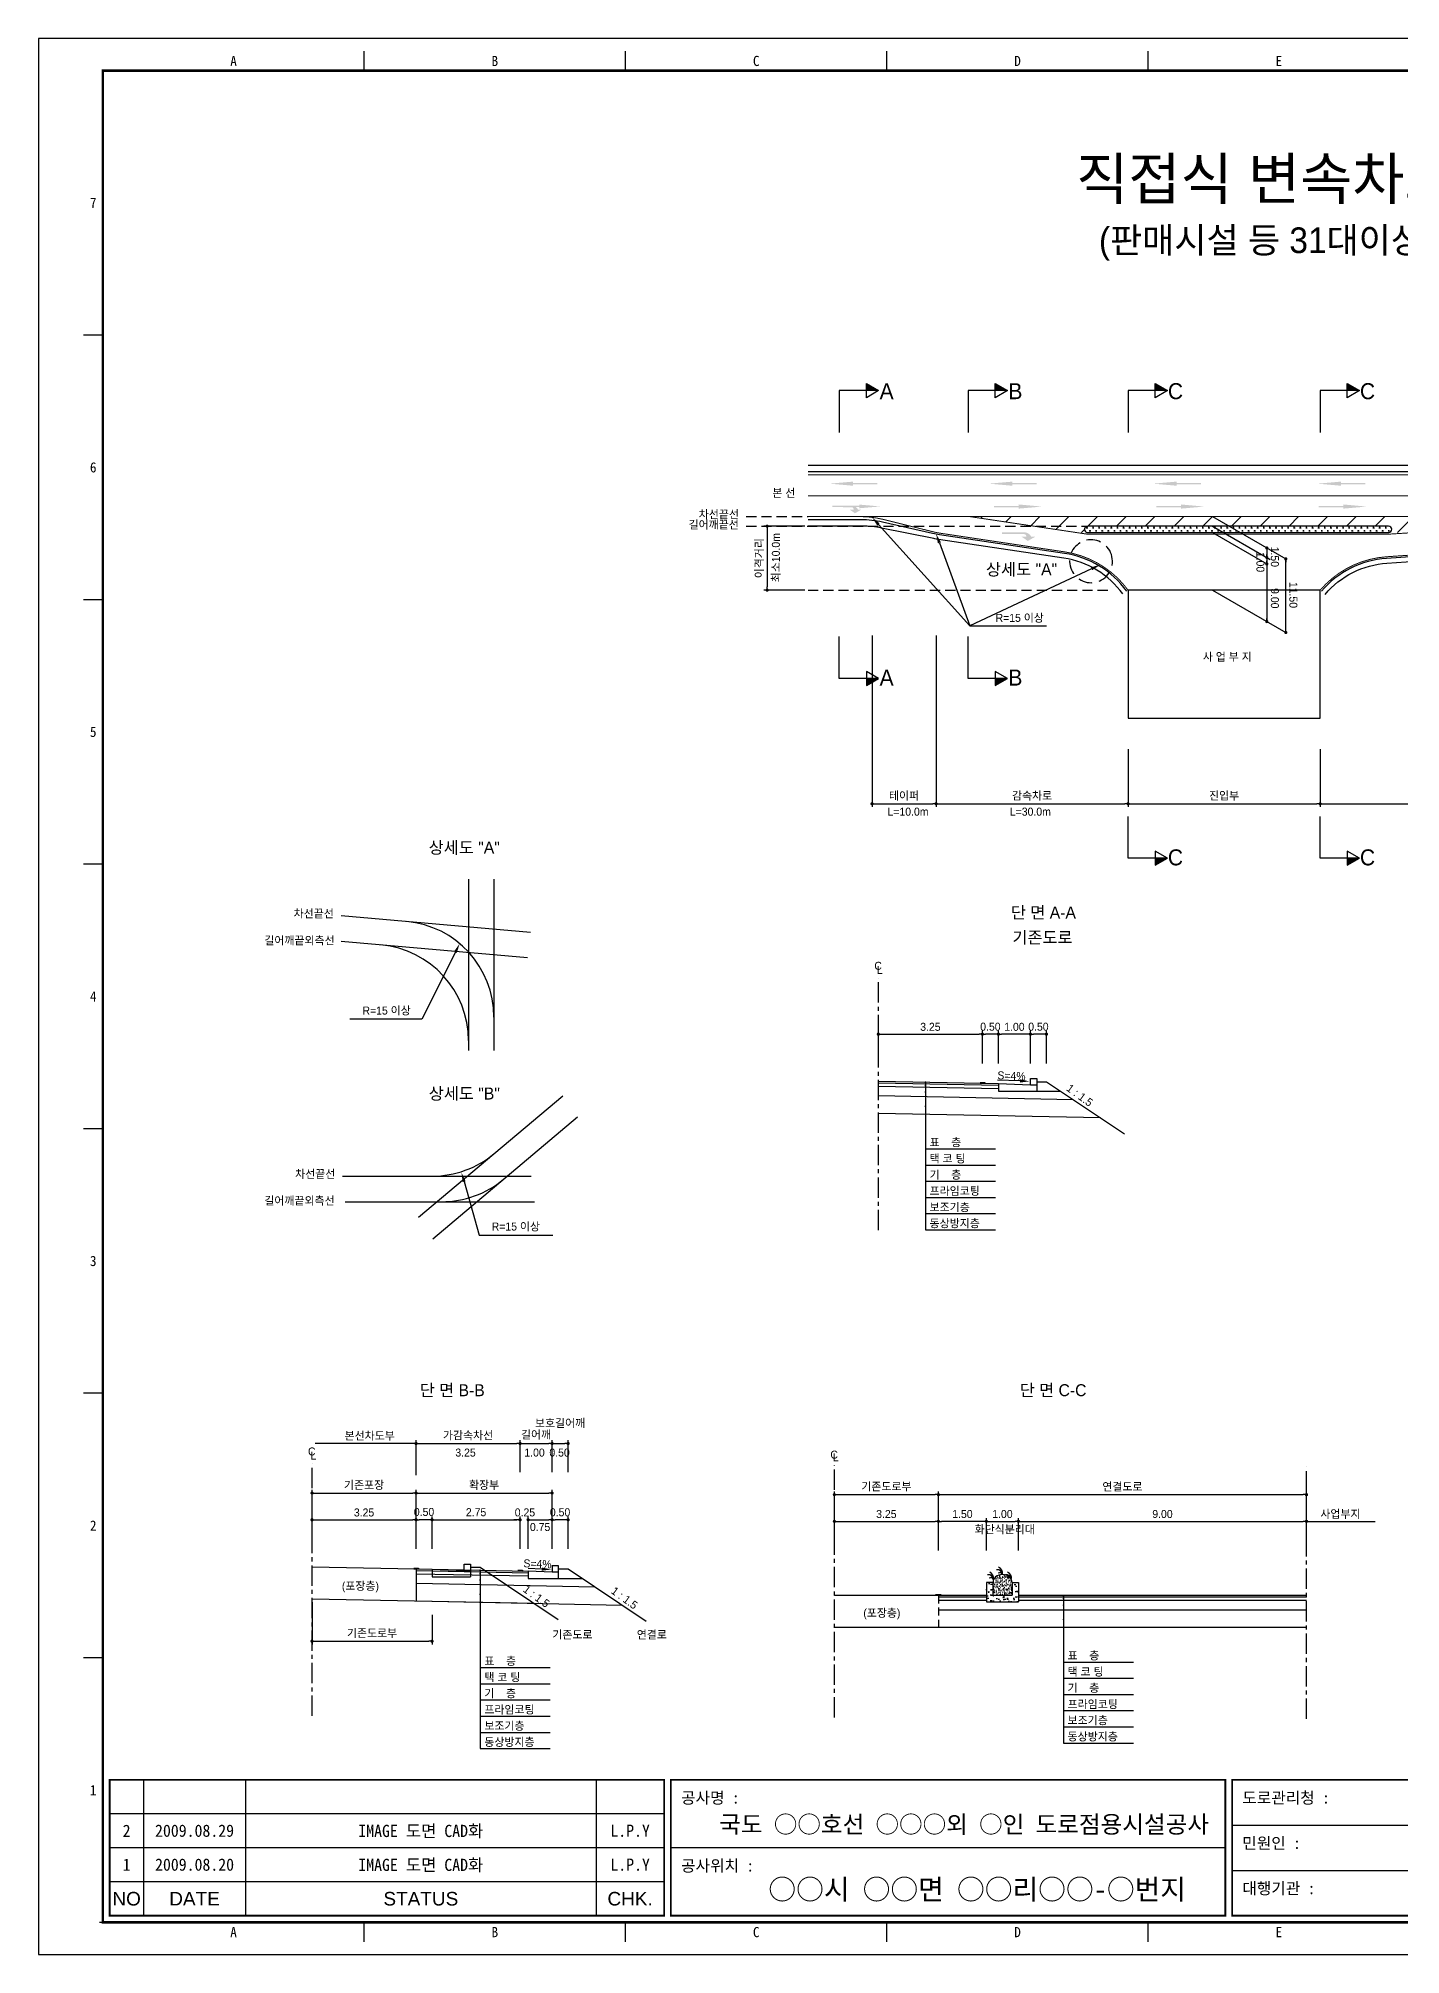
# Model space of a CAD drawing. Header units: millimetres. Extents: x 436 to 860, y 5 to 304.
# Drawn here: x 436.3 to 649.1, y 4.8 to 304.2 of the extents above; entities that cross this region are included whole.
import ezdxf
from ezdxf.enums import TextEntityAlignment as Align

# ---------------------------------------------------------------- set-up
doc = ezdxf.new("R2010")
doc.units = ezdxf.units.MM
doc.linetypes.add('CENTER', pattern=[50.8, 31.75, -6.35, 6.35, -6.35])
doc.linetypes.add('HIDDEN', pattern=[9.525, 6.35, -3.175])
for name, color, linetype in [('CC-GSTR-0004', 4, 'Continuous'), ('CM-LANE-0030', 30, 'Continuous'), ('CZ-DIMT-0002', 7, 'Continuous'), ('CZ-EXST-0002', 1, 'Continuous'), ('CZ-LIN1-0007', 7, 'Continuous'), ('CZ-LIN2-0003', 3, 'Continuous'), ('CZ-LINE-0001', 7, 'Continuous'), ('CZ-TEXT-BOX0', 7, 'Continuous'), ('TITLE', 7, 'Continuous')]:
    doc.layers.add(name, color=color, linetype=linetype)
doc.styles.add('견고딕', font='arial.ttf')
doc.styles.add('돋움', font='')
doc.styles.add('돋음체', font='')
doc.styles.get('돋움').set_extended_font_data('Dotum')
doc.styles.get('돋음체').set_extended_font_data('DotumChe')

# ---------------------------------------------------------------- blocks, each defined once
blk = doc.blocks.new('_Dot')
at = {"color": 0, "linetype": 'ByBlock', "lineweight": -2}
blk.add_line((-0.5, 0), (-1, 0), dxfattribs=at)
at = {"color": 0, "linetype": 'ByBlock', "const_width": 0.5}
blk.add_lwpolyline([(-0.25, 0, 1), (0.25, 0, 1)], format="xyb", close=True, dxfattribs=at)

msp = doc.modelspace()

# ---------------------------------------------------------------- hatches: boundary and pattern name
at = {"layer": 'CM-LANE-0030'}
h = msp.add_hatch(dxfattribs=at)
h.set_pattern_fill('ANSI31', color=256, style=0)
h.set_pattern_definition([(45, (433.7707, -1.3313), (-2.245064, 2.245064), [])])
h.paths.add_polyline_path([(654.46, 226.99), (690.57, 229.49), (581.76, 229.49), (597.12, 227.19, -0.015132), (598.2, 226.99), (600.15, 226.99, 0.001024), (600.07, 227.01, -0.857281), (600.22, 227.99), (647.21, 227.99, -0.966023), (647.24, 226.99), (647.22, 226.99)])
at = {"layer": 'CZ-EXST-0002'}
h = msp.add_hatch(dxfattribs=at)
h.set_pattern_fill('AR-CONC', color=256, scale=0.01, style=0)
h.set_pattern_definition([(50, (-523.7289, 3543.8155), (1.8218467, -0.15939086), [0.1905, -2.0955]), (355, (-523.7289, 3543.8155), (-0.3524283, 1.9105664), [0.1524, -1.6764]), (100.451, (-523.577, 3543.8022), (1.469425, 1.7511669), [0.1619, -1.7809]), (46.1842, (-523.729, 3544.3235), (2.7107904, -0.4204233), [0.28575, -3.14325]), (96.6356, (-523.503, 3544.2884), (2.3740423, 2.4742556), [0.24285, -2.67135]), (351.184, (-523.729, 3544.3235), (2.374046, 2.4742512), [0.2286, -2.5146]), (21, (-523.4749, 3544.1965), (1.5161488, -1.0226552), [0.1905, -2.0955]), (326, (-523.4749, 3544.1965), (0.6180203, 1.8418797), [0.1524, -1.6764]), (71.4514, (-523.3485, 3544.1113), (2.1341649, 0.8192286), [0.1619, -1.7809]), (37.5, (-523.7289, 3543.8155), (0.03088603, 0.84555039), [0, -1.65608, 0, -1.7018, 0, -1.68275]), (7.5, (-523.7289, 3543.8155), (0.66819663, 1.00180575), [0, -0.97028, 0, -1.61798, 0, -0.64135]), (327.5, (-524.2953, 3543.8155), (1.35590595, -0.05728744), [0, -0.635, 0, -1.9812, 0, -2.6289]), (317.5, (-524.5493, 3543.8155), (1.4812918, 0.2542649), [0, -0.8255, 0, -1.31572, 0, -1.8669])])
h.paths.add_polyline_path([(589.39, 59.97), (589.39, 62.97), (588.39, 62.97), (588.39, 60.97), (585.39, 60.97), (585.39, 62.97), (584.39, 62.97), (584.39, 59.97)])
h = msp.add_hatch(dxfattribs=at)
h.set_pattern_fill('AR-SAND', color=256, scale=0.01, style=0)
h.set_pattern_definition([(37.5, (-523.7289, 3543.81547), (-0.016000313, 0.489413237), [0, -0.38608, 0, -0.4318, 0, -0.41275]), (7.5, (-523.7289, 3543.8155), (0.44952328, 0.7168251), [0, -0.20828, 0, -0.34798, 0, -0.13335]), (327.5, (-524.0413, 3543.81547), (0.79099237, 0.001437185), [0, -0.127, 0, -0.4572, 0, -0.5969]), (317.5, (-524.0413, 3543.8155), (0.76355645, 0.22292932), [0, -0.0635, 0, -0.29972, 0, -0.3429])])
edge = h.paths.add_edge_path()
edge.add_ellipse((586.89, 62.97), major_axis=(-1.5, 0), ratio=0.829212, start_angle=180, end_angle=360)
edge.add_line((585.39, 62.97), (585.39, 60.97))
edge.add_line((585.39, 60.97), (588.39, 60.97))
edge.add_line((588.39, 60.97), (588.39, 62.97))
at = {"layer": 'CZ-LIN1-0007'}
for points in [[(563.54, 234.95), (563.54, 234.74), (567.36, 234.74), (567.36, 234.52), (563.54, 234.52), (563.54, 234.31), (559.89, 234.63)], [(588.43, 234.95), (588.43, 234.74), (592.26, 234.74), (592.26, 234.52), (588.43, 234.52), (588.43, 234.31), (584.78, 234.63)], [(614.09, 234.95), (614.09, 234.74), (617.92, 234.74), (617.92, 234.52), (614.09, 234.52), (614.09, 234.31), (610.44, 234.63)], [(639.76, 234.95), (639.76, 234.74), (643.59, 234.74), (643.59, 234.52), (639.76, 234.52), (639.76, 234.31), (636.11, 234.63)], [(563.42, 231.19, -0.267976), (564.33, 230.59), (564.88, 230.59), (563.85, 230.01), (563.02, 230.58), (563.63, 230.58, 0.504994), (563.35, 230.95), (560.3, 230.97), (560.3, 231.21)], [(564.55, 231.36), (564.55, 231.17), (561.12, 231.17), (561.12, 230.98), (564.55, 230.98), (564.55, 230.79), (567.82, 231.07)], [(589.41, 231.38), (589.41, 231.16), (585.59, 231.16), (585.59, 230.95), (589.41, 230.95), (589.41, 230.73), (593.07, 231.05)], [(614.77, 231.38), (614.77, 231.16), (610.94, 231.16), (610.94, 230.95), (614.77, 230.95), (614.77, 230.73), (618.42, 231.05)], [(640.12, 231.38), (640.12, 231.16), (636.3, 231.16), (636.3, 230.95), (640.12, 230.95), (640.12, 230.73), (643.77, 231.05)], [(590.36, 227.03, -0.267976), (591.39, 226.34), (592.02, 226.34), (590.85, 225.68), (589.91, 226.33), (590.6, 226.34, 0.504994), (590.29, 226.75), (586.83, 226.77), (586.83, 227.05)], [(584.14, 140.95), (584.14, 141.07), (583.39, 141.09), (583.39, 140.96)], [(495.67, 65.08), (495.67, 65.21), (494.92, 65.22), (494.92, 65.1)], [(511.92, 64.76), (511.92, 64.88), (511.17, 64.9), (511.17, 64.77)], [(577.26, 60.97), (577.26, 61.09), (576.51, 61.09), (576.51, 60.97)]]:
    msp.add_hatch(color=256, dxfattribs=at).paths.add_polyline_path(points)
at = {"layer": 'CZ-LIN2-0003'}
h = msp.add_hatch(dxfattribs=at)
h.set_pattern_fill('CROSS', color=256, scale=0.075, style=0)
h.set_pattern_definition([(0, (433.77067, -1.3313), (0.47625, 0.47625), [0.238125, -0.714375]), (90, (433.88973, -1.45034), (-0.47625, 0.47625), [0.238125, -0.714375])])
h.paths.add_polyline_path([(600.22, 227.99, 1), (600.22, 226.99), (647.21, 226.99, 1), (647.21, 227.99)])
at = {"layer": 'CZ-LINE-0001'}
for points in [[(565.64, 250.26), (565.64, 249.16), (567.55, 249.16)], [(585.76, 250.26), (585.76, 249.16), (587.66, 249.16)], [(610.76, 250.26), (610.76, 249.16), (612.66, 249.16)], [(640.76, 250.26), (640.76, 249.16), (642.66, 249.16)], [(567.55, 204.21), (565.64, 204.21), (565.64, 203.11)], [(587.66, 204.21), (585.76, 204.21), (585.76, 203.11)], [(612.66, 176.12), (610.76, 176.12), (610.76, 175.02)], [(642.66, 176.12), (640.76, 176.12), (640.76, 175.02)]]:
    msp.add_hatch(color=256, dxfattribs=at).paths.add_polyline_path(points)

# ---------------------------------------------------------------- linework, layer by layer
at = {"color": 0, "linetype": 'ByBlock', "lineweight": -2}
for p, q in [((628.19, 224.34), (628.19, 224.09)), ((628.19, 223.34), (628.19, 223.59)), ((628.19, 222.84), (628.19, 222.59)), ((628.19, 222.34), (628.19, 222.59)), ((631.15, 222.63), (631.15, 222.38)), ((628.19, 213.34), (628.19, 213.59)), ((631.15, 211.63), (631.15, 211.88)), ((495.04, 84.68), (494.79, 84.68)), ((634.64, 72.52), (634.89, 72.52))]:
    msp.add_line(p, q, dxfattribs=at)
at = {"color": 0, "linetype": 'ByBlock', "const_width": 0.25}
for points in [[(628.19, 224.46, 1), (628.19, 224.71, 1)], [(628.19, 223.21, 1), (628.19, 222.96, 1)], [(628.19, 222.96, 1), (628.19, 223.21, 1)], [(628.19, 222.21, 1), (628.19, 221.96, 1)], [(631.15, 222.75, 1), (631.15, 223, 1)], [(628.19, 213.21, 1), (628.19, 212.96, 1)], [(631.15, 211.5, 1), (631.15, 211.25, 1)], [(495.17, 84.68, 1), (495.42, 84.68, 1)], [(634.51, 72.52, 1), (634.26, 72.52, 1)]]:
    msp.add_lwpolyline(points, format="xyb", close=True, dxfattribs=at)
at = {"layer": 'CC-GSTR-0004'}
for p, q in [((586.26, 140.9), (591.26, 140.7)), ((586.26, 140.9), (586.26, 139.7)), ((591.26, 141.7), (592.26, 141.7)), ((591.26, 140.7), (591.26, 141.7)), ((592.26, 141.7), (592.26, 139.7)), ((586.26, 139.7), (592.26, 139.7)), ((591.26, 140.7), (592.26, 140.7))]:
    msp.add_line(p, q, dxfattribs=at)
for points in [[(731.52, 237.49), (556.52, 237.49)], [(731.52, 236.49), (556.52, 236.49)], [(517.54, 64.59), (516.54, 64.59), (512.79, 64.74), (512.79, 63.59), (517.54, 63.59), (517.54, 65.59), (516.54, 65.59), (516.54, 64.59)]]:
    msp.add_lwpolyline(points, dxfattribs=at)
for points in [[(606.32, 217.84, 0.200301), (596.6, 223.73), (577.06, 226.66), (577.06, 226.66, -0.018175), (575.99, 226.86), (575.99, 226.86), (568.15, 228.62), (568.15, 228.62, 0.055452), (564.85, 228.99), (564.85, 228.99), (556.52, 228.99)], [(605.71, 217.4, 0.200301), (596.49, 222.99), (576.89, 225.93, -0.012396), (576.16, 226.05), (567.98, 227.7, 0.049659), (565.03, 227.99), (556.52, 227.99)], [(731.52, 228.99), (722.36, 228.99, 0.028022), (720.68, 228.9), (720.68, 228.9), (701.84, 226.78), (701.84, 226.78, -0.010735), (701.2, 226.72), (701.2, 226.72), (646.9, 222.96, 0.201252), (636.71, 217.83)], [(637.28, 217.34, -0.201252), (646.96, 222.21), (701.29, 225.97, 0.007667), (701.75, 226.01), (720.78, 227.92, -0.024952), (722.27, 227.99), (731.52, 227.99)]]:
    msp.add_lwpolyline(points, format="xyb", dxfattribs=at)
at = {"layer": 'CM-LANE-0030', "const_width": 0.15}
msp.add_lwpolyline([(731.52, 232.74), (556.52, 232.74)], dxfattribs=at)
msp.add_lwpolyline([(647.22, 226.74), (600.15, 226.74, -0.06063), (600.15, 226.74), (581.76, 229.49), (690.57, 229.49)], format="xyb", close=True, dxfattribs=at)
at = {"layer": 'CZ-EXST-0002'}
for p, q in [((503.48, 172.87), (503.48, 146.09)), ((507.46, 172.87), (507.46, 146.09)), ((513.17, 164.51), (483.58, 167.14)), ((512.68, 160.53), (483.58, 163.12)), ((495.69, 120.03), (518.24, 139.02)), ((497.9, 116.66), (520.5, 135.69)), ((483.81, 126.45), (513.29, 126.45)), ((484.23, 122.45), (513.77, 122.45)), ((479.04, 65.42), (497.79, 65.04)), ((497.79, 65.04), (497.79, 63.84)), ((497.79, 65.04), (502.79, 64.84)), ((497.79, 63.84), (503.79, 63.84)), ((502.79, 64.84), (502.79, 65.84)), ((502.79, 65.84), (503.79, 65.84)), ((502.79, 64.84), (503.79, 64.84)), ((503.79, 65.84), (503.79, 63.84)), ((503.79, 65.34), (505.29, 65.34)), ((505.29, 65.34), (517.5, 57.2)), ((479.04, 60.42), (513.72, 59.72)), ((560.64, 60.97), (576.89, 60.97)), ((560.64, 55.97), (576.89, 55.97))]:
    msp.add_line(p, q, dxfattribs=at)
at = {"layer": 'CZ-LIN1-0007'}
for p, q in [((583.39, 141.09), (584.14, 141.07)), ((583.39, 140.96), (584.14, 140.95)), ((584.14, 141.07), (584.14, 140.95)), ((494.92, 65.22), (495.67, 65.21)), ((494.92, 65.1), (495.67, 65.08)), ((495.67, 65.21), (495.67, 65.08)), ((511.17, 64.9), (511.92, 64.88)), ((511.17, 64.77), (511.92, 64.76)), ((511.92, 64.88), (511.92, 64.76)), ((576.51, 61.09), (577.26, 61.09)), ((576.51, 60.97), (576.51, 61.09)), ((577.26, 60.97), (576.51, 60.97)), ((577.26, 61.09), (577.26, 60.97))]:
    msp.add_line(p, q, dxfattribs=at)
at = {"layer": 'CZ-LIN1-0007', "const_width": 0.15}
msp.add_lwpolyline([(731.52, 235.99), (556.52, 235.99)], dxfattribs=at)
for points in [[(606.52, 217.99, 0.200301), (596.64, 223.97), (577.23, 226.88), (577.23, 226.88, -0.024027), (575.82, 227.17), (575.82, 227.17), (568.31, 229.04), (568.31, 229.04, 0.061321), (564.67, 229.49), (564.67, 229.49), (556.52, 229.49)], [(731.52, 229.49), (722.45, 229.49), (722.45, 229.49, 0.031099), (720.59, 229.38), (701.93, 227.04), (701.93, 227.04, -0.01381), (701.11, 226.96), (701.11, 226.96), (646.89, 223.21, 0.201252), (636.52, 217.99)]]:
    msp.add_lwpolyline(points, format="xyb", dxfattribs=at)
at = {"layer": 'CZ-LIN1-0007', "linetype": 'HIDDEN', "const_width": 0.15}
msp.add_lwpolyline([(564.67, 229.49), (581.76, 229.49)], dxfattribs=at)
at = {"layer": 'CZ-LIN2-0003'}
for p, q in [((567.51, 141.28), (586.26, 140.9)), ((567.51, 141.03), (586.26, 140.65)), ((592.26, 141.2), (593.76, 141.2)), ((593.76, 141.2), (605.96, 133.07)), ((567.51, 140.53), (586.26, 140.15)), ((567.51, 139.03), (597.94, 138.42)), ((592.26, 139.7), (596.01, 139.7)), ((567.51, 136.28), (602.19, 135.59)), ((495.29, 65.09), (512.79, 64.74)), ((495.29, 65.09), (495.29, 60.09)), ((495.29, 64.84), (512.79, 64.49)), ((495.29, 64.34), (512.79, 63.99)), ((517.54, 65.09), (519.04, 65.09)), ((517.54, 63.59), (521.29, 63.59)), ((519.04, 65.09), (531.25, 56.95)), ((584.39, 62.97), (584.39, 59.97)), ((585.39, 62.97), (584.39, 62.97)), ((585.39, 62.97), (585.39, 60.97)), ((588.39, 62.97), (589.39, 62.97)), ((588.39, 62.97), (588.39, 60.97)), ((589.39, 62.97), (589.39, 59.97)), ((495.29, 62.84), (523.26, 62.28)), ((495.29, 60.09), (527.51, 59.45)), ((576.89, 60.97), (584.39, 60.97)), ((576.89, 60.72), (584.39, 60.72)), ((576.89, 60.22), (584.39, 60.22)), ((584.39, 59.97), (589.39, 59.97)), ((585.39, 60.97), (588.39, 60.97)), ((589.39, 60.97), (634.39, 60.97)), ((589.39, 60.72), (634.39, 60.72)), ((589.39, 60.22), (634.39, 60.22)), ((576.89, 58.72), (634.39, 58.72)), ((576.89, 55.97), (634.39, 55.97))]:
    msp.add_line(p, q, dxfattribs=at)
msp.add_lwpolyline([(647.21, 227.99), (600.22, 227.99, 0.857281), (600.07, 227.01, -0.001024), (600.15, 226.99), (647.22, 226.99), (647.24, 226.99, 0.966023)], format="xyb", close=True, dxfattribs=at)
msp.add_lwpolyline([(636.52, 217.99), (606.52, 217.99), (606.52, 197.99), (636.52, 197.99)], close=True, dxfattribs=at)
for centre, radius, start, end in [((492.46, 151.29), 15, 0, 84.9204), ((488.48, 147.63), 15, 0, 84.9204), ((497.84, 141.45), 15, 270, 310.097), ((499.3, 137.45), 15, 270, 310.097), ((584.62, 63.31), 0.88, 7.8639, 92.7752), ((585.08, 63.28), 0.44, 19.771, 124.0366), ((584.52, 63.65), 1, 347.1802, 67.3267), ((586.02, 64.09), 0.88, 7.8639, 92.7752), ((586.48, 64.06), 0.44, 19.771, 124.0366), ((585.91, 64.44), 1, 347.1802, 67.3267), ((587.41, 63.31), 0.88, 7.8639, 92.7752), ((587.87, 63.28), 0.44, 19.771, 124.0366), ((587.3, 63.65), 1, 347.1802, 67.3267)]:
    msp.add_arc(centre, radius, start, end, dxfattribs=at)
msp.add_ellipse((586.89, 62.97), major_axis=(-1.5, 0), ratio=0.829212, start_param=3.141593, end_param=6.283185, dxfattribs=at)
at = {"layer": 'CZ-LINE-0001'}
for p, q in [((567.55, 249.16), (561.4, 249.16)), ((561.4, 249.16), (561.4, 242.62)), ((565.64, 248.06), (565.64, 250.26)), ((565.64, 250.26), (567.55, 249.16)), ((567.55, 249.16), (565.64, 248.06)), ((587.66, 249.16), (581.52, 249.16)), ((581.52, 249.16), (581.52, 242.62)), ((585.76, 248.06), (585.76, 250.26)), ((585.76, 250.26), (587.66, 249.16)), ((587.66, 249.16), (585.76, 248.06)), ((612.66, 249.16), (606.52, 249.16)), ((606.52, 249.16), (606.52, 242.62)), ((610.76, 248.06), (610.76, 250.26)), ((610.76, 250.26), (612.66, 249.16)), ((612.66, 249.16), (610.76, 248.06)), ((642.66, 249.16), (636.52, 249.16)), ((636.52, 249.16), (636.52, 242.62)), ((640.76, 248.06), (640.76, 250.26)), ((640.76, 250.26), (642.66, 249.16)), ((642.66, 249.16), (640.76, 248.06)), ((556.02, 227.99), (549.64, 227.99)), ((619.69, 229.49), (631.15, 222.88)), ((619.69, 227.99), (628.69, 222.8)), ((550.14, 227.49), (550.14, 218.49)), ((619.69, 226.99), (628.19, 222.09)), ((628.19, 224.59), (628.19, 213.09)), ((631.15, 211.38), (631.15, 222.88)), ((556.02, 217.99), (549.64, 217.99)), ((619.69, 217.99), (631.15, 211.38)), ((561.4, 204.21), (561.4, 210.75)), ((566.52, 210.89), (566.52, 184.12)), ((576.52, 210.89), (576.52, 184.12)), ((576.52, 210.89), (576.52, 184.12)), ((581.52, 204.21), (581.52, 210.75)), ((581.81, 212.42), (593.75, 212.42)), ((567.55, 204.21), (561.4, 204.21)), ((567.55, 204.21), (565.64, 205.31)), ((565.64, 205.31), (565.64, 203.11)), ((565.64, 203.11), (567.55, 204.21)), ((587.66, 204.21), (581.52, 204.21)), ((587.66, 204.21), (585.76, 205.31)), ((585.76, 205.31), (585.76, 203.11)), ((585.76, 203.11), (587.66, 204.21)), ((606.52, 193.17), (606.52, 184.12)), ((606.52, 193.17), (606.52, 184.12)), ((636.52, 193.17), (636.52, 184.12)), ((636.52, 193.17), (636.52, 184.12)), ((567.02, 184.62), (576.02, 184.62)), ((577.02, 184.62), (606.02, 184.62)), ((606.52, 176.12), (606.52, 182.66)), ((607.02, 184.62), (636.02, 184.62)), ((636.52, 176.12), (636.52, 182.66)), ((637.02, 184.62), (701.02, 184.62)), ((612.66, 176.12), (610.76, 177.22)), ((610.76, 177.22), (610.76, 175.02)), ((642.66, 176.12), (640.76, 177.22)), ((640.76, 177.22), (640.76, 175.02)), ((612.66, 176.12), (606.52, 176.12)), ((610.76, 175.02), (612.66, 176.12)), ((642.66, 176.12), (636.52, 176.12)), ((640.76, 175.02), (642.66, 176.12)), ((567.51, 144.07), (567.51, 149.13)), ((568.01, 148.63), (583.26, 148.63)), ((583.76, 144.07), (583.76, 149.13)), ((583.76, 144.07), (583.76, 149.13)), ((585.76, 148.63), (584.26, 148.63)), ((586.26, 144.07), (586.26, 149.13)), ((586.26, 144.07), (586.26, 149.13)), ((590.76, 148.63), (586.76, 148.63)), ((591.26, 146.52), (591.26, 149.13)), ((591.26, 144.07), (591.26, 149.13)), ((593.26, 148.63), (591.76, 148.63)), ((593.76, 144.07), (593.76, 149.13)), ((574.86, 141.14), (574.86, 118.06)), ((574.86, 130.72), (585.8, 130.72)), ((574.86, 128.18), (585.8, 128.18)), ((574.86, 125.65), (585.8, 125.65)), ((574.86, 123.12), (585.8, 123.12)), ((574.86, 120.59), (585.8, 120.59)), ((574.86, 118.06), (585.8, 118.06)), ((495.29, 84.68), (479.54, 84.68)), ((495.29, 79.71), (495.29, 85.18)), ((495.29, 80.21), (495.29, 85.18)), ((495.79, 84.68), (511.04, 84.68)), ((511.54, 80.21), (511.54, 85.18)), ((511.54, 80.21), (511.54, 85.18)), ((512.04, 84.68), (516.04, 84.68)), ((516.54, 80.21), (516.54, 85.18)), ((516.54, 80.21), (516.54, 85.18)), ((517.04, 84.68), (518.54, 84.68)), ((519.04, 80.21), (519.04, 85.18)), ((479.04, 73.26), (479.04, 77.44)), ((479.54, 76.94), (494.79, 76.94)), ((495.29, 73.26), (495.29, 77.44)), ((495.29, 73.26), (495.29, 77.44)), ((495.79, 76.94), (516.04, 76.94)), ((516.54, 73.26), (516.54, 77.44)), ((560.64, 73.02), (560.64, 77.19)), ((561.14, 76.69), (576.39, 76.69)), ((576.89, 73.02), (576.89, 77.19)), ((576.89, 73.02), (576.89, 77.19)), ((577.39, 76.69), (633.89, 76.69)), ((634.39, 73.02), (634.39, 77.19)), ((479.04, 68.21), (479.04, 73.26)), ((479.54, 72.76), (494.79, 72.76)), ((495.29, 68.21), (495.29, 73.26)), ((495.29, 68.21), (495.29, 73.26)), ((497.29, 72.76), (495.79, 72.76)), ((497.79, 68.21), (497.79, 73.26)), ((497.79, 68.21), (497.79, 73.26)), ((498.29, 72.76), (511.04, 72.76)), ((511.04, 72.76), (510.54, 72.76)), ((511.54, 68.21), (511.54, 73.26)), ((511.54, 68.21), (511.54, 73.26)), ((512.79, 68.21), (512.79, 73.26)), ((512.79, 68.21), (512.79, 73.26)), ((513.29, 72.76), (516.04, 72.76)), ((513.29, 72.76), (513.79, 72.76)), ((516.54, 68.21), (516.54, 73.26)), ((516.54, 70.65), (516.54, 73.26)), ((518.54, 72.76), (517.04, 72.76)), ((519.04, 68.21), (519.04, 73.26)), ((560.64, 67.97), (560.64, 73.02)), ((561.14, 72.52), (576.39, 72.52)), ((576.89, 67.97), (576.89, 73.02)), ((576.89, 67.97), (576.89, 73.02)), ((583.89, 72.52), (577.39, 72.52)), ((584.39, 67.97), (584.39, 73.02)), ((584.39, 67.97), (584.39, 73.02)), ((584.89, 72.52), (588.89, 72.52)), ((589.39, 67.97), (589.39, 73.02)), ((589.39, 67.97), (589.39, 73.02)), ((589.89, 72.52), (633.89, 72.52)), ((634.39, 67.97), (634.39, 73.02)), ((634.39, 67.97), (634.39, 73.02)), ((634.89, 72.52), (645.11, 72.52)), ((505.31, 64.89), (505.31, 37.03)), ((479.04, 59.92), (479.04, 53.3)), ((596.42, 60.97), (596.42, 37.89)), ((497.79, 57.91), (497.79, 53.3)), ((479.54, 53.8), (497.29, 53.8)), ((505.31, 49.69), (516.24, 49.69)), ((596.42, 50.54), (607.36, 50.54)), ((596.42, 48.01), (607.36, 48.01)), ((505.31, 47.16), (516.24, 47.16)), ((596.42, 45.48), (607.36, 45.48)), ((505.31, 44.63), (516.24, 44.63)), ((505.31, 42.09), (516.24, 42.09)), ((596.42, 42.95), (607.36, 42.95)), ((505.31, 39.56), (516.24, 39.56)), ((596.42, 40.42), (607.36, 40.42)), ((505.31, 37.03), (516.24, 37.03)), ((596.42, 37.89), (607.36, 37.89))]:
    msp.add_line(p, q, dxfattribs=at)
at = {"layer": 'CZ-LINE-0001', "linetype": 'HIDDEN', "ltscale": 0.25}
for p, q in [((546.86, 229.49), (556.52, 229.49)), ((546.86, 227.99), (600.22, 227.99)), ((556.52, 217.99), (603.76, 217.99))]:
    msp.add_line(p, q, dxfattribs=at)
at = {"layer": 'CZ-LINE-0001', "linetype": 'HIDDEN', "ltscale": 0.35}
msp.add_line((604.05, 222.91), (604.05, 222.91), dxfattribs=at)
at = {"layer": 'CZ-LINE-0001', "linetype": 'CENTER', "ltscale": 0.1}
for p, q in [((567.51, 118), (567.51, 157.38)), ((479.04, 42.14), (479.04, 81.52)), ((560.64, 41.9), (560.64, 81.28)), ((634.39, 41.65), (634.39, 81.03))]:
    msp.add_line(p, q, dxfattribs=at)
at = {"layer": 'CZ-LINE-0001', "linetype": 'HIDDEN', "ltscale": 0.2}
msp.add_line((576.89, 60.97), (576.89, 55.97), dxfattribs=at)
at = {"layer": 'CZ-LINE-0001'}
for points in [[(567.51, 228.27), (581.81, 212.42)], [(577.05, 225.38), (581.81, 212.42)], [(600.82, 221.34), (581.81, 212.42)], [(501.44, 161.43), (496.21, 150.96), (484.97, 150.96)], [(589.63, 141.32), (586.13, 141.46)], [(502.8, 125.59), (505.17, 117.22), (516.66, 117.22)], [(514.94, 65.06), (512.79, 65.15)]]:
    msp.add_lwpolyline(points, dxfattribs=at)
at = {"layer": 'CZ-LINE-0001', "linetype": 'HIDDEN', "ltscale": 0.35}
msp.add_arc((600.73, 222.51), 3.35, 6.7667, 6.749, dxfattribs=at)
at = {"layer": 'CZ-LINE-0001', "linetype": 'ByBlock'}
for centre, start, end in [((574.86, 141.08), 0, 180), ((574.86, 141.08), 0, 180), ((574.86, 141.08), 180, 0), ((574.86, 141.08), 180, 0), ((574.86, 140.88), 0, 180), ((574.86, 140.88), 0, 180), ((574.86, 140.88), 180, 0), ((574.86, 140.88), 180, 0), ((574.86, 140.64), 0, 180), ((574.86, 140.64), 0, 180), ((574.86, 140.64), 180, 0), ((574.86, 140.64), 180, 0), ((574.86, 140.39), 0, 180), ((574.86, 140.39), 0, 180), ((574.86, 140.39), 180, 0), ((574.86, 140.39), 180, 0), ((574.86, 139.59), 0, 180), ((574.86, 139.59), 0, 180), ((574.86, 139.59), 180, 0), ((574.86, 139.59), 180, 0), ((574.86, 137.36), 0, 180), ((574.86, 137.36), 0, 180), ((574.86, 137.36), 180, 0), ((574.86, 137.36), 180, 0), ((596.42, 60.22), 0, 180), ((596.42, 60.22), 0, 180), ((596.42, 60.22), 180, 0), ((596.42, 60.22), 180, 0), ((596.42, 60.91), 0, 180), ((596.42, 60.91), 0, 180), ((596.42, 60.91), 180, 0), ((596.42, 60.91), 180, 0), ((596.42, 60.71), 0, 180), ((596.42, 60.71), 0, 180), ((596.42, 60.71), 180, 0), ((596.42, 60.71), 180, 0), ((596.42, 60.47), 0, 180), ((596.42, 60.47), 0, 180), ((596.42, 60.47), 180, 0), ((596.42, 60.47), 180, 0), ((596.42, 59.42), 0, 180), ((596.42, 59.42), 0, 180), ((596.42, 59.42), 180, 0), ((596.42, 59.42), 180, 0), ((596.42, 57.19), 0, 180), ((596.42, 57.19), 0, 180), ((596.42, 57.19), 180, 0), ((596.42, 57.19), 180, 0)]:
    msp.add_arc(centre, 0.0625, start, end, dxfattribs=at)
at = {"layer": 'CZ-LINE-0001'}
for centre, start, end in [((505.31, 64.83), 0, 180), ((505.31, 64.83), 0, 180), ((505.31, 64.83), 180, 0), ((505.31, 64.83), 180, 0), ((505.31, 64.63), 0, 180), ((505.31, 64.63), 0, 180), ((505.31, 64.63), 180, 0), ((505.31, 64.63), 180, 0), ((505.31, 64.4), 0, 180), ((505.31, 64.4), 0, 180), ((505.31, 64.4), 180, 0), ((505.31, 64.4), 180, 0), ((505.3, 64.14), 0, 180), ((505.3, 64.14), 0, 180), ((505.3, 64.14), 180, 0), ((505.3, 64.14), 180, 0), ((505.3, 63.35), 0, 180), ((505.3, 63.35), 0, 180), ((505.3, 63.35), 180, 0), ((505.3, 63.35), 180, 0), ((505.3, 61.11), 0, 180), ((505.3, 61.11), 0, 180), ((505.3, 61.11), 180, 0), ((505.3, 61.11), 180, 0)]:
    msp.add_arc(centre, 0.0625, start, end, dxfattribs=at)
for points in [[(567.33, 228.1), (566.51, 229.38), (567.7, 228.43)], [(576.81, 225.3), (576.53, 226.79), (577.28, 225.47)], [(600.71, 221.56), (602.18, 221.97), (600.93, 221.11)], [(501.21, 161.54), (502.11, 162.78), (501.66, 161.32)], [(589.64, 141.57), (591.13, 141.26), (589.62, 141.07)], [(502.56, 125.52), (502.39, 127.03), (503.04, 125.66)], [(514.95, 65.31), (516.43, 65), (514.93, 64.81)]]:
    msp.add_solid(points, dxfattribs=at)
at = {"layer": 'TITLE', "color": 7, "linetype": 'Continuous'}
for p, q in [((487.19, 299.16), (487.19, 302.19)), ((528.02, 299.16), (528.02, 302.19)), ((568.84, 299.16), (568.84, 302.19)), ((609.67, 299.16), (609.67, 302.19)), ((446.37, 257.83), (443.34, 257.83)), ((446.37, 216.5), (443.34, 216.5)), ((446.37, 175.18), (443.34, 175.18)), ((446.37, 133.85), (443.34, 133.85)), ((446.37, 92.52), (443.34, 92.52)), ((446.37, 51.19), (443.34, 51.19)), ((487.19, 6.84), (487.19, 9.86)), ((528.02, 6.84), (528.02, 9.86)), ((568.84, 6.84), (568.84, 9.86)), ((609.67, 6.84), (609.67, 9.86))]:
    msp.add_line(p, q, dxfattribs=at)
at = {"layer": 'TITLE', "ltscale": 150}
for p, q in [((452.73, 32.14), (452.73, 10.92)), ((468.65, 32.14), (468.65, 10.92)), ((523.43, 32.14), (523.43, 10.92)), ((534.04, 26.84), (447.43, 26.84)), ((622.77, 25.07), (709.38, 25.07)), ((534.04, 21.53), (447.43, 21.53)), ((621.71, 21.53), (535.1, 21.53)), ((622.77, 17.99), (709.38, 17.99)), ((534.04, 16.23), (447.43, 16.23))]:
    msp.add_line(p, q, dxfattribs=at)
at = {"layer": 'TITLE'}
msp.add_line((854.72, 9.86), (445.86, 9.86), dxfattribs=at)
msp.add_lwpolyline([(436.29, 4.83), (859.65, 4.83), (859.65, 304.2), (436.29, 304.2)], close=True, dxfattribs=at)
at = {"layer": 'TITLE', "linetype": 'Continuous', "const_width": 0.403}
msp.add_lwpolyline([(446.37, 9.86), (446.37, 299.16), (854.61, 299.16), (854.61, 9.86)], close=True, dxfattribs=at)
at = {"layer": 'TITLE', "ltscale": 150, "const_width": 0.265}
for points in [[(447.43, 32.14), (534.04, 32.14), (534.04, 10.92), (447.43, 10.92)], [(535.1, 32.14), (621.71, 32.14), (621.71, 10.92), (535.1, 10.92)], [(709.38, 10.92), (622.77, 10.92), (622.77, 32.14), (709.38, 32.14)]]:
    msp.add_lwpolyline(points, close=True, dxfattribs=at)

# ---------------------------------------------------------------- block references
at = {"layer": 'CZ-LINE-0001', "xscale": 0.5, "yscale": 0.5, "zscale": 0.5}
for p, rotation in [((550.14, 227.99), 90), ((550.14, 217.99), 270), ((566.52, 184.62), 180), ((576.52, 184.62), 180), ((606.52, 184.62), 180), ((636.52, 184.62), 180), ((567.51, 148.63), 180), ((583.76, 148.63), 180), ((586.26, 148.63), 180), ((591.26, 148.63), 180), ((495.29, 84.68), 180), ((511.54, 84.68), 180), ((516.54, 84.68), 180), ((479.04, 76.94), 180), ((495.29, 76.94), 180), ((560.64, 76.69), 180), ((576.89, 76.69), 180), ((479.04, 72.76), 180), ((495.29, 72.76), 180), ((497.79, 72.76), 180), ((512.79, 72.76), 180), ((512.79, 72.76), 180), ((516.54, 72.76), 180), ((560.64, 72.52), 180), ((576.89, 72.52), 180), ((584.39, 72.52), 180), ((589.39, 72.52), 180), ((479.04, 53.8), 180)]:
    msp.add_blockref('_Dot', p, dxfattribs=dict(at, rotation=rotation))
for p in [(576.52, 184.62), (606.52, 184.62), (636.52, 184.62), (583.76, 148.63), (586.26, 148.63), (591.26, 148.63), (593.76, 148.63), (511.54, 84.68), (516.54, 84.68), (519.04, 84.68), (495.29, 76.94), (516.54, 76.94), (576.89, 76.69), (634.39, 76.69), (495.29, 72.76), (497.79, 72.76), (511.54, 72.76), (511.54, 72.76), (516.54, 72.76), (519.04, 72.76), (576.89, 72.52), (584.39, 72.52), (589.39, 72.52), (634.39, 72.52), (497.79, 53.8)]:
    msp.add_blockref('_Dot', p, dxfattribs=at)

# ---------------------------------------------------------------- texts
at = {"layer": 'CZ-DIMT-0002', "style": '돋움'}
for s, height, p in [('A', 2.5, (568.8, 249.08)), ('B', 2.5, (588.92, 249.08)), ('C', 2.5, (613.92, 249.08)), ('C', 2.5, (643.92, 249.08)), ('본 선', 1.25, (552.74, 233.18)), ('차선끝선', 1.25, (542.59, 229.83)), ('길어깨끝선', 1.25, (541.79, 228.23)), ('상세도 "A"', 1.875, (589.88, 221.24)), ('R=15 이상', 1.25, (589.59, 213.67)), ('사 업 부 지', 1.25, (622.01, 207.58)), ('A', 2.5, (568.8, 204.34)), ('B', 2.5, (588.92, 204.34)), ('L=10.0m', 1.25, (572.14, 183.39)), ('L=30.0m', 1.25, (591.25, 183.39)), ('C', 2.5, (613.92, 176.25)), ('C', 2.5, (643.92, 176.25)), ('차선끝선', 1.25, (479.31, 167.47)), ('길어깨끝외측선', 1.25, (477.08, 163.27)), ('C', 1.25, (567.47, 159.31)), ('L', 1.25, (567.73, 158.65)), ('R=15 이상', 1.25, (490.69, 152.32)), ('차선끝선', 1.25, (479.54, 126.79)), ('길어깨끝외측선', 1.25, (477.08, 122.61)), ('R=15 이상', 1.25, (510.88, 118.58)), ('C', 1.25, (479, 83.44)), ('L', 1.25, (479.27, 82.79)), ('C', 1.25, (560.6, 82.94)), ('L', 1.25, (560.86, 82.54))]:
    msp.add_text(s, height=height, dxfattribs=at).set_placement(p, align=Align.MIDDLE_CENTER)
msp.add_text('최소10.0m', height=1.25, rotation=90, dxfattribs=at).set_placement((552.12, 219.23))
for s, rotation, p in [('S=4%', 357.7094, (588.31, 142.13)), ('1 : 1.5', 323.8881, (598.97, 139.09)), ('S=4%', 357.7094, (514.27, 65.89)), ('1 : 1.5', 323.8881, (514.1, 60.8)), ('1 : 1.5', 323.8881, (527.85, 60.55))]:
    msp.add_text(s, height=1.25, rotation=rotation, dxfattribs=at).set_placement(p, align=Align.MIDDLE_CENTER)
for s, p in [('표    층', (575.51, 131.11)), ('택 코 팅', (575.51, 128.57)), ('기    층', (575.51, 126.04)), ('프라임코팅', (575.51, 123.51)), ('보조기층', (575.51, 120.98)), ('동상방지층', (575.51, 118.45)), ('3.25', (501.43, 82.64)), ('1.00', (512.21, 82.64)), ('0.50', (516.12, 82.64)), ('화단식분리대', (582.54, 70.64)), ('사업부지', (636.55, 73.05)), ('(포장층)', (483.7, 61.8)), ('(포장층)', (565.16, 57.59)), ('기존도로', (516.58, 54.2)), ('연결로', (529.77, 54.2)), ('표    층', (505.96, 50.08)), ('표    층', (597.07, 50.93)), ('택 코 팅', (505.96, 47.55)), ('택 코 팅', (597.07, 48.4)), ('기    층', (505.96, 45.02)), ('기    층', (597.07, 45.87)), ('프라임코팅', (505.96, 42.48)), ('프라임코팅', (597.07, 43.34)), ('보조기층', (597.07, 40.81)), ('보조기층', (505.96, 39.95)), ('동상방지층', (597.07, 38.28)), ('동상방지층', (505.96, 37.42))]:
    msp.add_text(s, height=1.25, dxfattribs=at).set_placement(p)
at = {"layer": 'CZ-DIMT-0002', "char_height": 1.25, "attachment_point": 5, "rotation": 270, "style": '돋움'}
for s, insert in [('1.50', (629.44, 223.2)), ('1.00', (627.18, 222.39)), ('11.50', (632.33, 217.24)), ('9.00', (629.44, 216.72))]:
    msp.add_mtext(s, dxfattribs=dict(at, insert=insert))
at = {"layer": 'CZ-DIMT-0002', "insert": (488.05, 85.82), "char_height": 1.25, "attachment_point": 5, "style": '돋움'}
msp.add_mtext('본선차도부', dxfattribs=at)
at = {"layer": 'CZ-LINE-0001', "insert": (548.95, 222.99), "char_height": 1.25, "attachment_point": 5, "rotation": 90, "style": '돋움'}
msp.add_mtext('\\A1;이격거리', dxfattribs=at)
at = {"layer": 'CZ-LINE-0001', "char_height": 1.25, "attachment_point": 5, "style": '돋움'}
for s, insert in [('\\A1;테이퍼', (571.52, 185.81)), ('\\A1;감속차로', (591.52, 185.82)), ('\\A1;진입부', (621.52, 185.81)), ('\\A1;3.25', (575.64, 149.77)), ('\\A1;0.50', (585.01, 149.79)), ('\\A1;1.00', (588.76, 149.77)), ('\\A1;0.50', (592.51, 149.79)), ('\\A1;길어깨', (514.04, 86)), ('\\A1;보호길어깨', (517.79, 87.8)), ('\\A1;가감속차선', (503.42, 85.88)), ('\\A1;기존포장', (487.17, 78.13)), ('\\A1;확장부', (505.92, 78.13)), ('\\A1;기존도로부', (568.76, 77.89)), ('\\A1;연결도로', (605.64, 77.88)), ('\\A1;3.25', (487.17, 73.9)), ('\\A1;0.50', (496.54, 73.98)), ('\\A1;2.75', (504.67, 73.94)), ('\\A1;0.25', (512.3, 73.91)), ('\\A1;0.75', (514.67, 71.63)), ('\\A1;0.50', (517.79, 73.93)), ('\\A1;3.25', (568.76, 73.66)), ('\\A1;1.50', (580.64, 73.66)), ('\\A1;1.00', (586.89, 73.66)), ('\\A1;9.00', (611.89, 73.66)), ('\\A1;기존도로부', (488.42, 54.99))]:
    msp.add_mtext(s, dxfattribs=dict(at, insert=insert))
at = {"layer": 'CZ-TEXT-BOX0', "style": '돋움'}
for s, p in [('상세도 "A"', (502.82, 177.78)), ('단 면 A-A', (593.29, 167.63)), ('기존도로', (593.15, 163.73)), ('상세도 "B"', (502.83, 139.36)), ('단 면 B-B', (500.94, 93.01)), ('단 면 C-C', (594.8, 93.01))]:
    msp.add_text(s, height=1.875, dxfattribs=at).set_placement(p, align=Align.MIDDLE_CENTER)
at = {"layer": 'TITLE', "color": 3, "linetype": 'Continuous', "style": '돋음체'}
for s, p in [('A', (466.78, 300.67)), ('B', (507.6, 300.67)), ('C', (548.43, 300.67)), ('D', (589.25, 300.67)), ('E', (630.08, 300.67)), ('7', (444.86, 278.5)), ('6', (444.86, 237.17)), ('5', (444.86, 195.85)), ('4', (444.86, 154.52)), ('3', (444.86, 113.19)), ('2', (444.86, 71.86)), ('1', (444.86, 30.53)), ('A', (466.78, 8.35)), ('B', (507.6, 8.35)), ('C', (548.43, 8.35)), ('D', (589.25, 8.35)), ('E', (630.08, 8.35))]:
    msp.add_text(s, height=1.59, dxfattribs=at).set_placement(p, align=Align.MIDDLE)
at = {"layer": 'TITLE', "style": '돋움'}
for s, height, p in [('직접식 변속차로 계획평면도', 6.5, (649.7, 282.28)), ('(판매시설 등 31대이상 : 2차로 1개소 연결)', 4, (649.75, 272.66))]:
    msp.add_text(s, height=height, dxfattribs=at).set_placement(p, align=Align.MIDDLE_CENTER)
at = {"layer": 'TITLE', "style": '돋음체'}
for s, p in [('공사명 : ', (536.69, 28.43)), ('도로관리청 :', (624.36, 28.43)), ('민원인 :', (624.36, 21.35)), ('공사위치 :', (536.69, 17.82)), ('대행기관 :', (624.36, 14.28))]:
    msp.add_text(s, height=1.804, dxfattribs=at).set_placement(p)
at = {"layer": 'TITLE', "color": 1, "linetype": 'Continuous', "style": '돋음체'}
msp.add_text('2', height=1.91, dxfattribs=at).set_placement((450.08, 24.18), align=Align.MIDDLE)
at = {"layer": 'TITLE', "linetype": 'Continuous'}
for s, height, style, p in [('2009.08.29', 1.91, '돋음체', (460.69, 24.18)), ('L.P.Y', 1.91, '돋음체', (528.73, 24.18)), ('1', 1.91, '돋음체', (450.08, 18.88)), ('2009.08.20', 1.91, '돋음체', (460.69, 18.88)), ('L.P.Y', 1.91, '돋음체', (528.73, 18.88)), ('NO', 2.122, '견고딕', (450.08, 13.57)), ('DATE', 2.122, '견고딕', (460.69, 13.57)), ('STATUS', 2.122, '견고딕', (496.04, 13.57)), ('CHK.', 2.122, '견고딕', (528.73, 13.57))]:
    msp.add_text(s, height=height, dxfattribs=dict(at, style=style)).set_placement(p, align=Align.MIDDLE)
at = {"layer": 'TITLE', "style": '돋음체'}
for p in [(496.04, 24.18), (496.04, 18.88)]:
    msp.add_text('IMAGE 도면 CAD화', height=1.9099, dxfattribs=at).set_placement(p, align=Align.MIDDLE)
at = {"layer": 'TITLE', "color": 7, "linetype": 'Continuous', "style": '돋음체'}
for s, height, p in [('국도 ○○호선 ○○○외 ○인 도로점용시설공사', 2.7, (580.91, 25.22)), ('○○시 ○○면 ○○리○○-○번지', 3.1832, (582.93, 15.06))]:
    msp.add_text(s, height=height, dxfattribs=at).set_placement(p, align=Align.MIDDLE)

doc.saveas('drawing.dxf')
